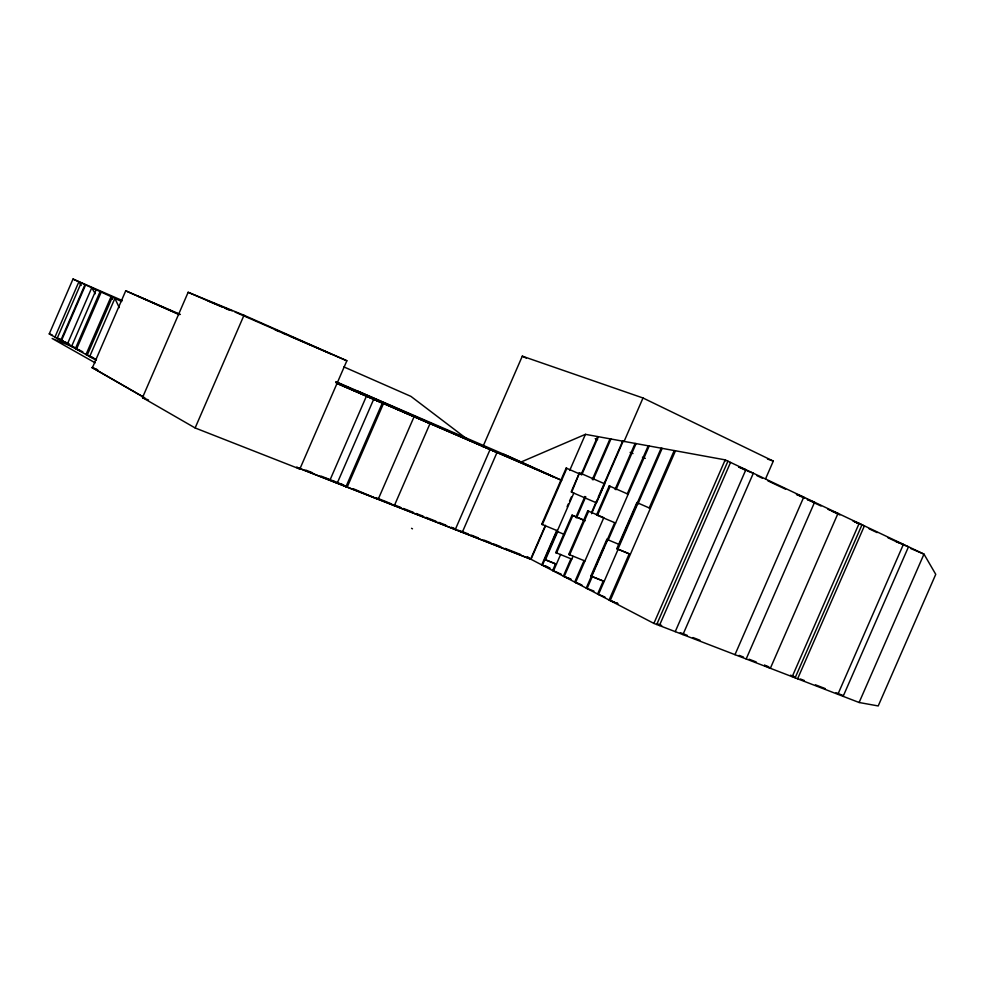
<?xml version="1.0" encoding="UTF-8"?>
<svg xmlns="http://www.w3.org/2000/svg" width="985" height="985" viewBox="0 0 985 985"><rect width="100%" height="100%" fill="white"/><g stroke="black" fill="none" stroke-linecap="round" stroke-linejoin="round"><path stroke-width="1.48" d="M96.21 360.264L49.25 333.915L73.001 279.05L122.226 300.511M81.201 282.843L57.167 338.348L62.818 340.638M84.993 284.591L60.824 340.404L69.122 343.765M85.609 284.874L61.415 340.736L66.931 342.965M96.148 289.738L71.585 346.449L76.793 348.542M100.113 291.56L75.414 348.591L80.499 350.648M101.221 292.077L76.485 349.195L82.802 351.743M87.197 355.203L112.327 297.199M180.378 314.437L125.723 290.809L92.418 367.7L144.894 397.866M142.493 397.62L188.147 292.286L243.997 315.262L346.855 360.769L299.834 469.045L195.128 427.958L142.493 397.62L148.513 400.008M195.128 427.958L243.997 315.262M366.445 396.142L329.877 480.323L326.294 478.341M337.215 483.192L373.684 399.27M345.994 486.639L382.34 403M347.176 487.107L383.51 403.505M414.082 416.717L378.191 499.284L353.578 488.88M430.002 423.587L394.345 505.625L389.358 502.929M482.896 446.747L522.296 356.176L643.008 397.989L773.299 461.103L765.616 478.71M490.087 449.529L455.279 529.548L451.401 527.492M496.994 452.509L462.285 532.294L458.394 530.238M541.713 524.279L566.178 468.072L566.843 468.355L542.353 524.586L541.713 524.279L557.412 530.755L556.759 530.435L541.75 564.898L549.962 568.197L549.322 567.865M545.382 525.313L530.656 559.135L296.645 467.272M545.518 525.978L531.013 559.295L653.88 623.406L859.117 702.502L878.214 705.949L935.75 574.341L923.979 554.124L725.194 459.872L585.422 434.336L520.536 462.248M569.699 470.448L585.422 434.336M571.128 491.958L579.488 472.788L571.682 492.204L596.43 502.818L604.704 483.832L579.488 472.788M567.101 506.709L568.32 503.914M569.527 501.119L571.362 496.933M581.088 474.598L597.636 436.577M544.594 559.455L556.402 564.208L544.594 559.455L556.845 531.321L564.504 534.51M542.39 565.23L573.836 493.042M581.741 474.881L598.375 436.7M545.394 559.862L557.658 531.703L556.845 531.321M572.026 515.18L572.839 515.561L556.525 553.016L555.725 552.61L572.026 515.18L584.413 520.375M555.602 563.802L552.647 570.586L558.987 573.061M575.757 517.531L584.942 496.452M592.28 479.584L610.035 438.842M553.447 571.005L560.674 554.395M576.582 517.876L585.779 496.748M593.142 479.843L610.934 439.002M587.737 510.846L588.624 511.252L569.638 554.838L568.764 554.407L587.737 510.846L603.805 517.679L575.56 582.541L581.95 585.028M591.714 512.138L597.058 499.863M598.24 497.142L622.643 441.145M572.975 556.353L564.159 576.594L570.524 579.082M591.554 513.702L623.123 441.231M624.01 441.588L643.008 397.989M596.578 514.983L609.235 485.925L610.109 486.307L597.439 515.377L596.578 514.983L615.6 523.06L614.726 522.666L605.627 543.548M615.059 489.41L635.103 443.41M615.994 489.73L636.088 443.595M590.84 576.04L604.125 581.396L590.84 576.04L606.834 539.349L619.196 544.471L627.1 526.322M591.677 575.572L586.223 588.107L593.93 591.098M592.896 572.79L594.718 568.616M595.925 565.821L604.421 546.33M648.216 445.811L627.285 493.842L628.171 494.224L609.235 485.925M591.677 576.471L607.683 539.743L606.834 539.349M587.072 588.55L592.527 576.003M608.311 539.78L649.189 445.996M616.819 548.645L636.901 502.559L638.034 503.052L617.927 549.174L630.363 554.309L616.819 548.645L617.927 549.174M603.288 580.965L597.6 594.041L604.913 596.996M628.319 523.54L661.157 448.175M598.461 594.497L618.211 549.088M637.726 504.394L662.154 448.36M629.243 553.767L609.087 600.025L614.271 602.044M674.22 450.564L649.226 507.94L650.359 508.432L636.901 502.559M675.476 450.798L610.183 600.604L617.964 603.62L616.856 603.054M653.88 623.406L725.194 459.872L725.649 460.832M656.712 624.502L727.94 461.177M659.408 625.537L730.55 462.408M675.242 631.644L745.891 469.685L738.664 466.988L746.101 470.51M682.937 634.599L753.34 473.219L747.307 470.965M734.982 654.668L803.748 497.117L796.422 494.359L804.536 498.201M746.174 658.977L814.583 502.264L807.244 499.481L820.997 506.007M792.186 676.707L859.154 523.392L852.973 521.04M795.129 677.84L862.01 524.746L854.586 521.915M797.604 678.8L864.399 525.879L856.975 523.047M837.878 694.314L903.405 544.373L895.931 541.504M843.148 696.346L908.502 546.786L901.029 543.917M859.117 702.502L923.979 554.124L910.669 548.485M49.25 333.915L52.106 334.863M767.524 459.022L773.299 461.103M831.857 511.03L838.013 513.37L770.356 668.298L764.495 665.306M657.66 623.936L661.686 625.5M680.29 632.666L687.308 635.374M692.923 637.541L699.941 640.25M739.181 655.394L743.441 657.032M749.117 659.224L756.221 661.969M764.68 665.232L768.768 666.808M790.524 675.205L794.673 676.806M800.226 678.948L804.388 680.549M815.481 684.834L825.184 688.577M835.994 692.738L843.098 695.484M579.796 584.08L574.686 582.086L584.068 560.551L584.942 560.982L568.764 554.407M570.992 579.155L563.358 576.176L570.968 558.704L571.768 559.111L555.725 552.61M595.223 438.657L597.612 439.606M630.141 452.41L632.998 453.543M642.442 457.262L645.286 458.382M305.769 470.091L312.676 472.812M320.95 476.063L325.087 477.688M326.306 478.168L332.401 480.557M333.656 481.049L339.911 483.512M342.337 484.46L341.155 483.992L346.166 486.738M375.938 497.659L388.016 502.399M393.594 504.603L400.661 507.373M403.481 508.482L413.38 512.372M416.199 513.481L423.267 516.251M426.099 517.359L435.986 521.25M438.805 522.358L445.873 525.14M451.512 527.357L455.698 528.994M461.337 531.211L468.392 533.981M471.212 535.089L478.267 537.859M483.906 540.075L490.961 542.846M493.781 543.954L500.836 546.724M505.071 548.386L520.585 554.481M143.256 396.992L91.999 367.528L97.687 369.794M92.713 357.432L86.003 354.526L111.083 296.62L112.376 299.268M96.444 359.328L89.672 356.595L114.888 298.381L119.247 307.615M61.193 339.64L54.938 337.104L78.886 281.772L81.226 285.441M72.705 346.24L67.374 344.085L91.777 287.719L95.262 293.739M77.47 348.715L52.143 338.483L95.188 362.837M208.02 300.93L232.189 310.878M235.033 312.048L331.009 353.997M346.855 360.769L289.085 335.897M572.839 515.561L585.225 520.745M221.994 306.963L188.147 292.286M224.789 308.157L228.988 309.967M275.111 329.877L279.297 331.674M282.092 332.881L286.29 334.691M335.922 381.688L509.134 456.56L561.672 480.372L336.414 383.177L554.235 477.183L503.864 454.319M566.178 468.072L580.387 474.29M343.9 366.925L410.917 396.376L468.158 439.889M357.506 391.008L497.179 452.595M336.685 382.352L430.186 423.673M336.045 382.217L414.254 416.79M336.735 382.82L383.682 403.591M336.02 382.611L382.512 403.087M137.666 296.017L179.11 314.424M125.723 290.809L179.332 314.634M91.999 367.528L96.382 369.486M73.001 279.05L121.66 301.508M756.985 475.669L762.415 478.242M767.857 480.828L785.538 489.2M827.88 509.257L830.626 510.562M831.943 511.19L839.873 514.946M869.066 528.773L877.13 532.589M887.879 537.687L899.761 543.314M522.296 356.176L526.31 358.097M545.542 565.895L548.066 567.212M560.256 573.565L561.044 573.972M343.543 485.125L347.348 487.206M333.607 481.222L337.387 483.29M411.545 528.317L412.481 528.834M299.834 469.045L296.817 467.358L531.013 559.295L527.332 556.636"/></g></svg>
